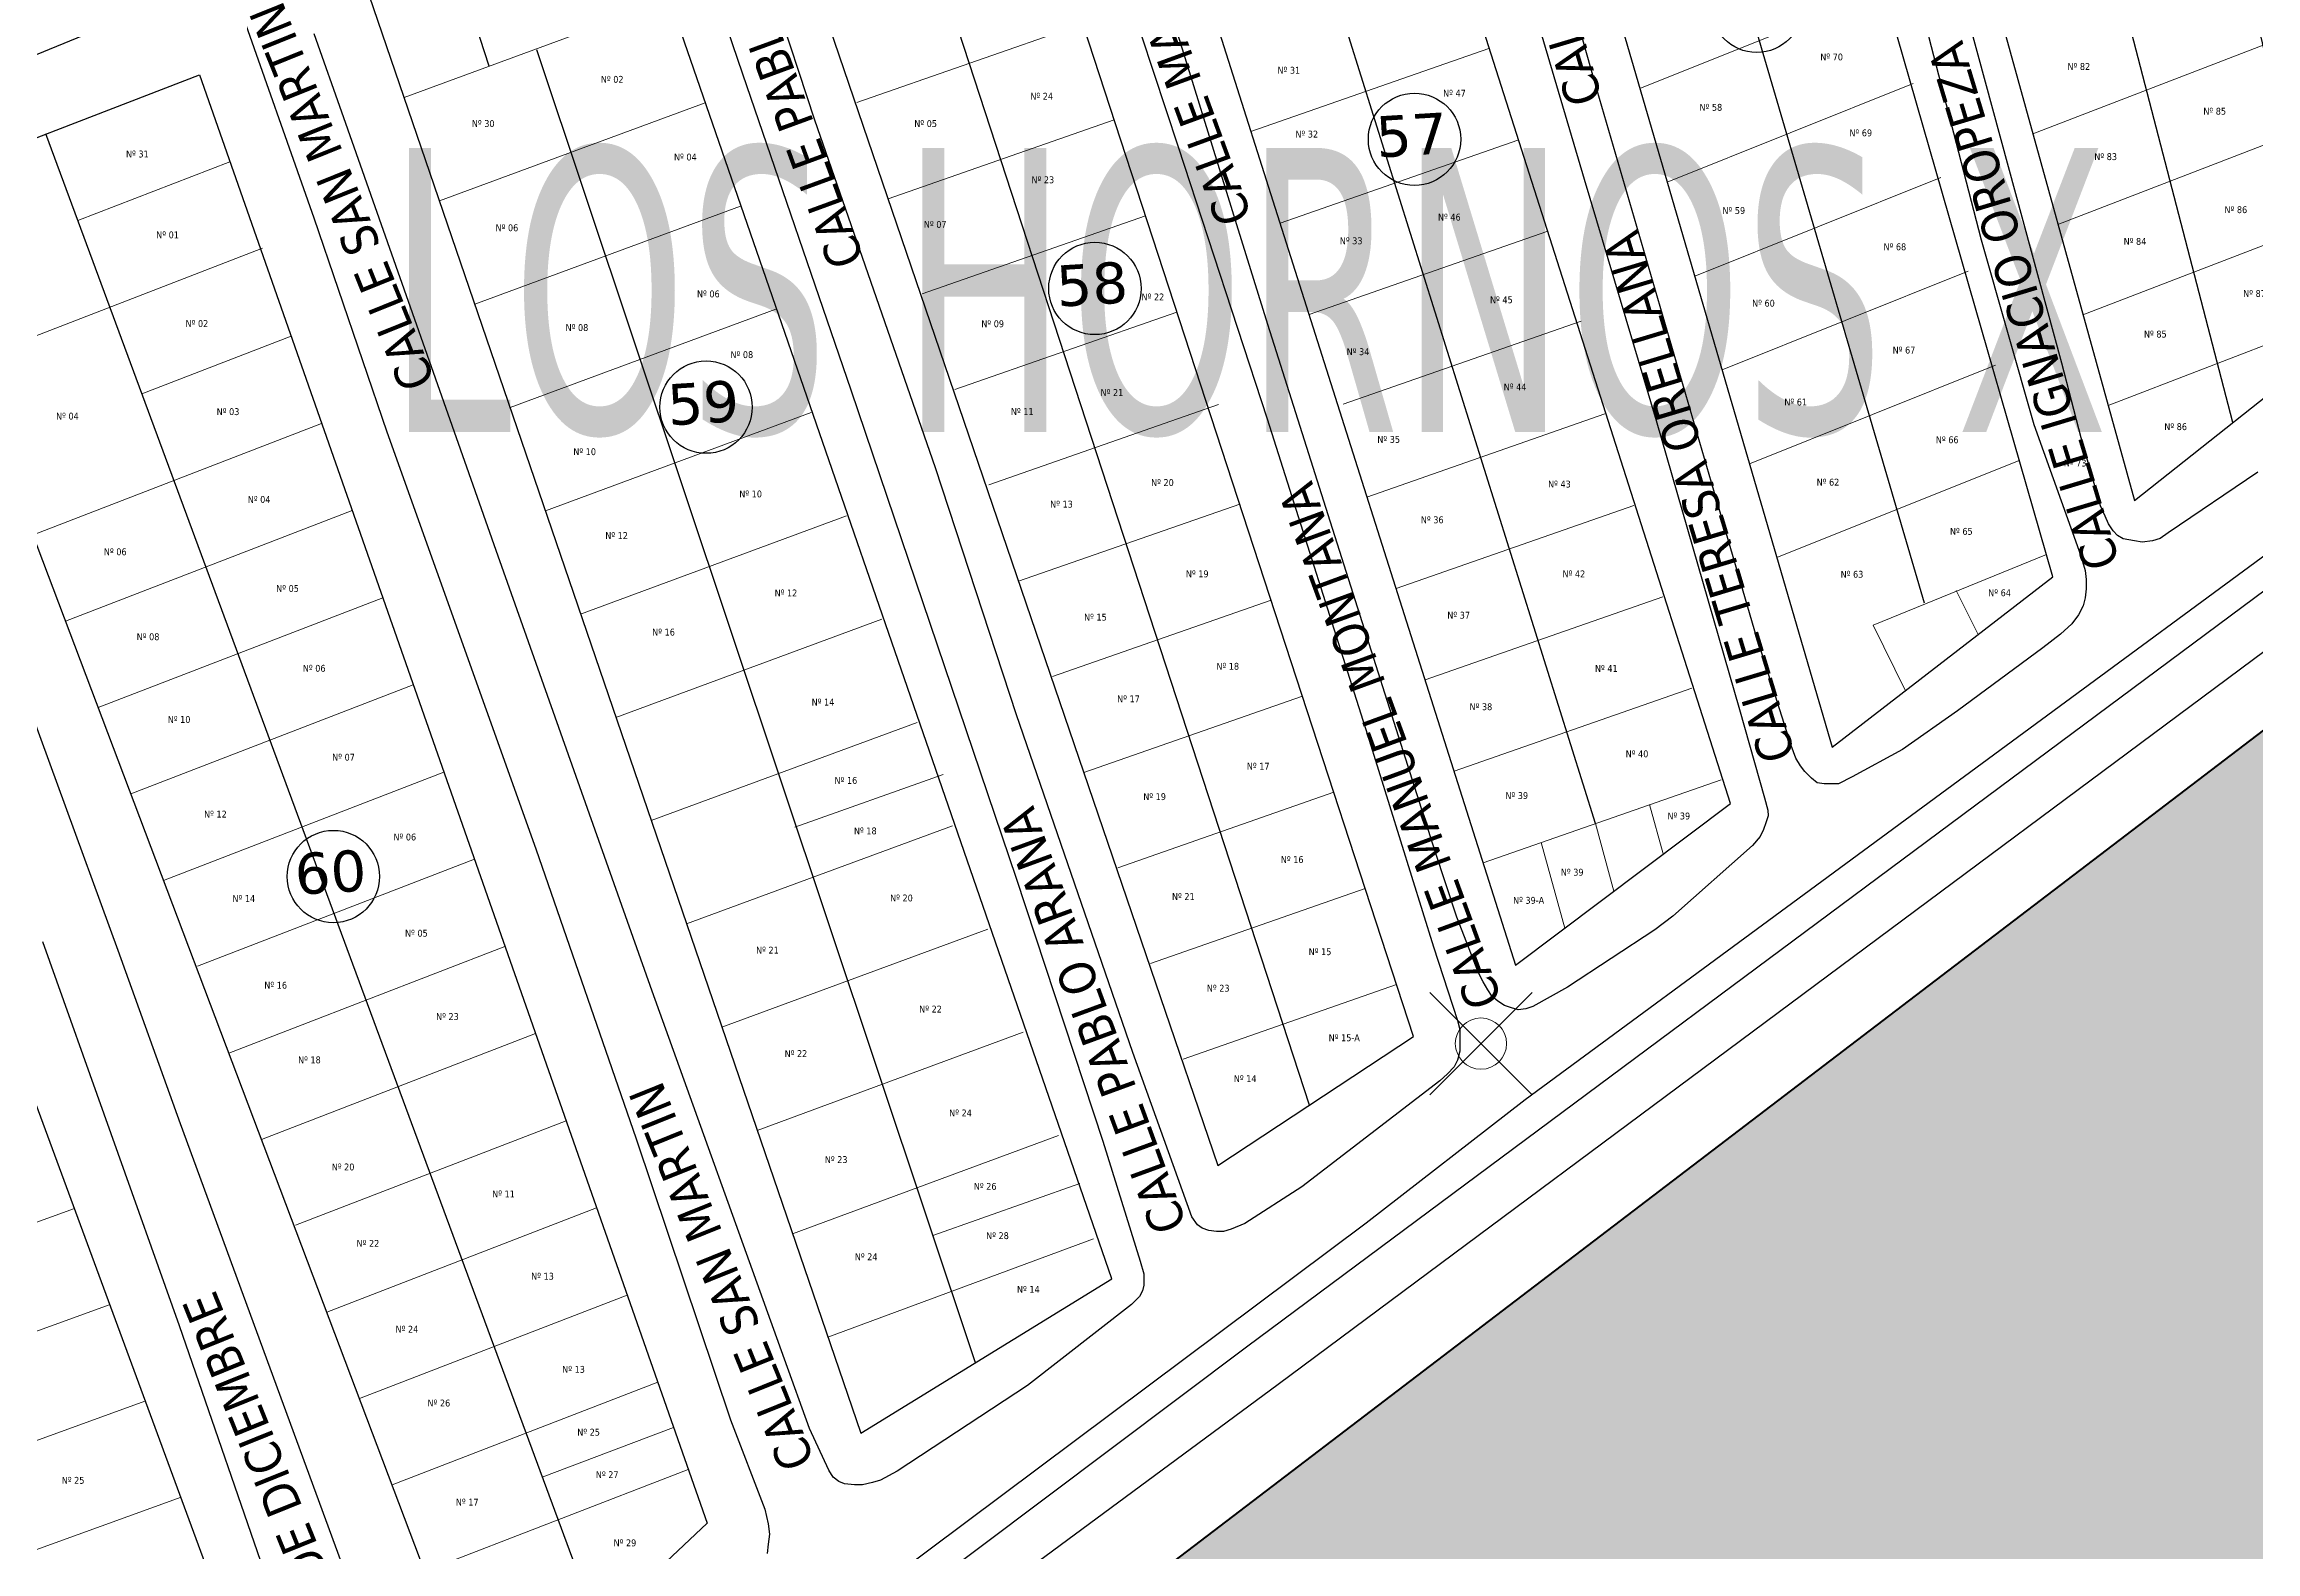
# Model space of a CAD drawing. Header units: metres. Extents: x 2 to 659295185, y -28 to 1124222152.
# Drawn here: x 658126.1 to 658341.6, y 1122813.3 to 1122960.3 of the extents above; entities that cross this region are included whole.
import ezdxf

# ---------------------------------------------------------------- set-up
doc = ezdxf.new("R2010")
doc.units = ezdxf.units.M
doc.header["$MEASUREMENT"] = 0
doc.header["$PDMODE"] = 35
doc.header["$PDSIZE"] = 5
for name, color, linetype in [('CALLES', 1, 'CONTINUOUS'), ('CERCA', 7, 'CONTINUOUS'), ('Cota', 3, 'CONTINUOUS'), ('MANZANA', 30, 'CONTINUOUS'), ('Numero de manzana', 6, 'CONTINUOUS'), ('Parcelas', 140, 'CONTINUOUS'), ('PUNTO', 3, 'CONTINUOUS'), ('TEXTOS', 7, 'CONTINUOUS')]:
    doc.layers.add(name, color=color, linetype=linetype)
doc.layers.add('OCUPACIONES IRREGULARES', color=34, linetype='CONTINUOUS', lineweight=200)
doc.styles.add('ROMAN', font='verdana.ttf')
doc.styles.get("Standard").update_dxf_attribs({"font": 'tahoma.ttf'})

msp = doc.modelspace()

# ---------------------------------------------------------------- hatches: boundary and pattern name
at = {"layer": 'OCUPACIONES IRREGULARES', "lineweight": 200, "transparency": 33554651}
h = msp.add_hatch(color=256, dxfattribs=at)
h.dxf.hatch_style = 1
h.set_gradient(color1=(153, 76, 0), one_color=1, tint=1)
h.paths.add_polyline_path([(658828, 1123207), (658659, 1123135), (658233, 1122810), (658325, 1122630), (658334, 1122562), (658490, 1122561), (658500, 1122537), (658649, 1122565)])

# ---------------------------------------------------------------- linework, layer by layer
at = {"layer": 'CERCA', "lineweight": 0}
for p, q in [((658281.5967, 1122955.9911), (658305.5679, 1122965.6031)), ((658161.1568, 1122955.0889), (658187.0638, 1122964.6612)), ((658205.2813, 1122954.5998), (658227.306, 1122962.2861)), ((658243.6909, 1122951.7776), (658266.8798, 1122959.8701)), ((658319.8853, 1122951.5577), (658342.3302, 1122960.2046)), ((658284.2671, 1122946.8429), (658308.2383, 1122956.4549)), ((658164.598, 1122945.0208), (658190.5051, 1122954.5931)), ((658208.3268, 1122945.2325), (658230.3635, 1122952.9229)), ((658246.5196, 1122942.8657), (658269.7085, 1122950.9582)), ((658322.3293, 1122942.7297), (658344.4924, 1122951.2681)), ((658129.3571, 1122943.1041), (658144.1773, 1122948.8336)), ((658286.9375, 1122937.6947), (658310.9087, 1122947.3067)), ((658168.0393, 1122934.9527), (658193.9464, 1122944.525)), ((658211.6387, 1122935.9559), (658233.4217, 1122943.5578)), ((658249.3483, 1122933.9539), (658272.5373, 1122942.0464)), ((658324.7732, 1122933.9018), (658346.6547, 1122942.3316)), ((658118.612, 1122929.3012), (658147.3607, 1122940.4154)), ((658289.6079, 1122928.5465), (658313.5791, 1122938.1585)), ((658171.4806, 1122924.8845), (658197.3876, 1122934.4568)), ((658214.8177, 1122926.633), (658236.4798, 1122934.1927)), ((658252.6787, 1122925.2171), (658275.8676, 1122933.3096)), ((658327.2172, 1122925.0738), (658348.8169, 1122933.3952)), ((658135.599, 1122926.2194), (658150.1342, 1122931.8388)), ((658292.2783, 1122919.3982), (658316.2495, 1122929.0102)), ((658174.9219, 1122914.8164), (658200.8289, 1122924.3887)), ((658218.1296, 1122917.3565), (658240.5289, 1122925.1735)), ((658254.9966, 1122916.159), (658278.1856, 1122924.2515)), ((658125.1025, 1122912.5126), (658153.1127, 1122923.3413)), ((658294.9486, 1122910.25), (658318.5718, 1122919.7224)), ((658221.041, 1122907.9466), (658242.5942, 1122915.4683)), ((658257.8254, 1122907.2471), (658281.0143, 1122915.3397)), ((658128.1615, 1122904.0484), (658156.0905, 1122914.8457)), ((658178.3632, 1122904.7483), (658204.2702, 1122914.3206)), ((658304.3364, 1122903.6558), (658321.2073, 1122910.5602)), ((658314.5635, 1122902.7583), (658312.4322, 1122907.0416)), ((658131.3448, 1122895.6302), (658159.0689, 1122906.3483)), ((658224.3528, 1122898.6701), (658245.6523, 1122906.1032)), ((658260.6541, 1122898.3353), (658283.843, 1122906.4278)), ((658181.8045, 1122894.6802), (658207.7115, 1122904.2525)), ((658307.466, 1122897.2737), (658304.3357, 1122903.655)), ((658134.5282, 1122887.212), (658162.0473, 1122897.8509)), ((658227.3984, 1122889.3027), (658248.7098, 1122896.74)), ((658263.4828, 1122889.4235), (658286.6717, 1122897.516)), ((658185.2458, 1122884.612), (658211.1528, 1122894.1843)), ((658137.7116, 1122878.7938), (658165.0258, 1122889.3534)), ((658199.2214, 1122883.9887), (658213.7077, 1122889.1085)), ((658230.7102, 1122880.0262), (658251.768, 1122887.375)), ((658266.3115, 1122880.5116), (658289.5004, 1122888.6041)), ((658283.8581, 1122881.3644), (658282.5354, 1122886.1735)), ((658188.6871, 1122874.5439), (658214.5941, 1122884.1162)), ((658279.0643, 1122877.7561), (658277.2559, 1122884.331)), ((658141.0187, 1122870.4234), (658168.0042, 1122880.856)), ((658274.2705, 1122874.1478), (658271.9764, 1122882.4886)), ((658233.8893, 1122870.7033), (658254.8261, 1122878.0099)), ((658144.0776, 1122861.9592), (658170.982, 1122872.3604)), ((658192.1284, 1122864.4758), (658218.0354, 1122874.0481)), ((658237.0683, 1122861.3804), (658257.8842, 1122868.6448)), ((658147.261, 1122853.541), (658173.9604, 1122863.863)), ((658195.5696, 1122854.4077), (658221.4767, 1122863.98)), ((658150.5681, 1122845.1706), (658176.9389, 1122855.3656)), ((658199.0109, 1122844.3395), (658224.918, 1122853.9118)), ((658212.689, 1122844.1814), (658227.0276, 1122849.2489)), ((658099.4541, 1122836.0905), (658129.0462, 1122846.8198)), ((658153.6271, 1122836.7064), (658179.9167, 1122846.87)), ((658202.4522, 1122834.2714), (658228.3592, 1122843.8437)), ((658156.8104, 1122828.2882), (658182.8951, 1122838.3726)), ((658102.9171, 1122826.7093), (658132.5092, 1122837.4386)), ((658159.9938, 1122819.87), (658185.8736, 1122829.8751)), ((658106.3801, 1122817.328), (658135.9723, 1122828.0574)), ((658174.6064, 1122820.6205), (658187.4236, 1122825.453)), ((658163.3009, 1122811.4996), (658188.852, 1122821.3777)), ((658109.8432, 1122807.9468), (658139.4353, 1122818.6761))]:
    msp.add_line(p, q, dxfattribs=at)
at = {"layer": 'MANZANA', "lineweight": -2}
for p, q in [((658277.4393, 1122955.7756), (658265.8539, 1122996.8672)), ((658186.3804, 1122980.2606), (658194.148, 1122957.3953)), ((658201.1817, 1122952.8962), (658191.8557, 1122981.2804)), ((658266.9258, 1122978.401), (658276.1612, 1122947.1474)), ((658227.8158, 1122977.0113), (658236.5894, 1122950.2867)), ((658322.7007, 1122929.211), (658312.0059, 1122968.653)), ((658107.0637, 1122951.8164), (658140.8551, 1122965.6836)), ((658242.3202, 1122942.6783), (658235.4267, 1122964.9937)), ((658308.6251, 1122965.3237), (658314.8672, 1122941.2386)), ((658144.9203, 1122964.4838), (658152.3498, 1122943.3881)), ((658155.2689, 1122953.1361), (658152.3828, 1122961.3045)), ((658194.148, 1122957.3953), (658204.6945, 1122926.5915)), ((658288.5629, 1122917.5634), (658277.4393, 1122955.7756)), ((658170.1361, 1122910.9547), (658155.2689, 1122953.1361)), ((658212.9485, 1122918.9931), (658201.1817, 1122952.8962)), ((658236.5894, 1122950.2867), (658245.2558, 1122923.7821)), ((658276.1612, 1122947.1474), (658283.1702, 1122923.6221)), ((658152.3498, 1122943.3881), (658159.4577, 1122922.5224)), ((658245.3217, 1122932.9602), (658242.3202, 1122942.6783)), ((658314.8672, 1122941.2386), (658319.9878, 1122923.2322)), ((658251.2093, 1122914.414), (658245.3217, 1122932.9602)), ((658324.5973, 1122921.9225), (658322.7007, 1122929.211)), ((658204.6945, 1122926.5915), (658220.7986, 1122878.9912)), ((658245.2558, 1122923.7821), (658255.0353, 1122892.9684)), ((658159.4577, 1122922.5224), (658173.9952, 1122881.8806)), ((658364.367, 1122923.3222), (658243.2438, 1122833.3005)), ((658283.1702, 1122923.6221), (658291.2923, 1122895.4579)), ((658319.9878, 1122923.2322), (658324.5396, 1122910.5348)), ((658326.4856, 1122915.2938), (658324.5973, 1122921.9225)), ((658220.8316, 1122894.918), (658212.9485, 1122918.9931)), ((658246.3277, 1122829.6713), (658366.9067, 1122919.343)), ((658270.4221, 1122857.4256), (658352.0065, 1122917.5134)), ((658292.7931, 1122903.0963), (658288.5629, 1122917.5634)), ((658341.8146, 1122918.5732), (658333.074, 1122912.6744)), ((658326.9308, 1122914.304), (658326.4856, 1122915.2938)), ((658261.6567, 1122881.6107), (658251.2093, 1122914.414)), ((658327.2607, 1122913.5342), (658326.9308, 1122914.304)), ((658327.706, 1122912.8643), (658327.2607, 1122913.5342)), ((658185.3415, 1122867.9935), (658170.1361, 1122910.9547)), ((658328.143, 1122912.4244), (658327.706, 1122912.8643)), ((658328.6955, 1122912.0945), (658328.143, 1122912.4244)), ((658329.7922, 1122911.8845), (658328.6955, 1122912.0945)), ((658330.559, 1122911.7746), (658329.7922, 1122911.8845)), ((658331.5403, 1122911.8945), (658330.559, 1122911.7746)), ((658332.3071, 1122912.1145), (658331.5403, 1122911.8945)), ((658333.074, 1122912.6744), (658332.3071, 1122912.1145)), ((658324.5396, 1122910.5348), (658324.9848, 1122908.9851)), ((658324.9848, 1122908.9851), (658325.092, 1122908.1053)), ((658325.1003, 1122907.2155), (658324.9931, 1122906.3357)), ((658325.092, 1122908.1053), (658325.1003, 1122907.2155)), ((658133.2772, 1122871.9727), (658121.296, 1122904.766)), ((658324.3417, 1122904.666), (658323.6902, 1122903.7862)), ((658324.7787, 1122905.5558), (658324.3417, 1122904.666)), ((658324.9931, 1122906.3357), (658324.7787, 1122905.5558)), ((658296.347, 1122891.9386), (658292.7931, 1122903.0963)), ((658322.6018, 1122902.7864), (658320.8537, 1122901.4467)), ((658323.6902, 1122903.7862), (658322.6018, 1122902.7864)), ((658320.8537, 1122901.4467), (658312.5501, 1122895.3279)), ((658232.1614, 1122862.0147), (658220.8316, 1122894.918)), ((658291.2923, 1122895.4579), (658293.7413, 1122886.8396)), ((658312.5501, 1122895.3279), (658307.1985, 1122891.5387)), ((658255.0353, 1122892.9684), (658261.4836, 1122872.3126)), ((658296.7923, 1122890.7188), (658296.347, 1122891.9386)), ((658307.1985, 1122891.5387), (658302.2758, 1122888.8692)), ((658297.2376, 1122889.949), (658296.7923, 1122890.7188)), ((658297.6746, 1122889.3991), (658297.2376, 1122889.949)), ((658298.3343, 1122888.7392), (658297.6746, 1122889.3991)), ((658298.8867, 1122888.2993), (658298.3343, 1122888.7392)), ((658299.5464, 1122888.1894), (658298.8867, 1122888.2993)), ((658300.3133, 1122888.1894), (658299.5464, 1122888.1894)), ((658300.9647, 1122888.1994), (658300.3133, 1122888.1894)), ((658302.2758, 1122888.8692), (658300.9647, 1122888.1994)), ((658293.7413, 1122886.8396), (658294.0712, 1122885.6199)), ((658294.0794, 1122885.07), (658293.865, 1122884.4001)), ((658294.0712, 1122885.6199), (658294.0794, 1122885.07)), ((658293.3208, 1122883.0804), (658292.5539, 1122882.1906)), ((658293.6424, 1122883.7403), (658293.3208, 1122883.0804)), ((658293.865, 1122884.4001), (658293.6424, 1122883.7403)), ((658173.9952, 1122881.8806), (658183.7583, 1122853.6064)), ((658263.7677, 1122875.202), (658261.6567, 1122881.6107)), ((658292.5539, 1122882.1906), (658284.8028, 1122875.292)), ((658220.7986, 1122878.9912), (658229.2423, 1122853.3664)), ((658265.8704, 1122869.7931), (658263.7677, 1122875.202)), ((658284.8028, 1122875.292), (658283.063, 1122873.9623)), ((658125.9301, 1122872.8225), (658139.2472, 1122835.3901)), ((658261.4836, 1122872.3126), (658263.8089, 1122865.134)), ((658283.063, 1122873.9623), (658274.5368, 1122868.3934)), ((658139.3791, 1122855.0761), (658133.2772, 1122871.9727)), ((658198.2132, 1122832.1108), (658185.3415, 1122867.9935)), ((658266.3156, 1122868.9133), (658265.8704, 1122869.7931)), ((658266.7609, 1122868.1334), (658266.3156, 1122868.9133)), ((658267.198, 1122867.4736), (658266.7609, 1122868.1334)), ((658274.5368, 1122868.3934), (658271.1477, 1122866.4938)), ((658267.7504, 1122867.0337), (658267.198, 1122867.4736)), ((658268.4101, 1122866.5938), (658267.7504, 1122867.0337)), ((658269.0698, 1122866.3738), (658268.4101, 1122866.5938)), ((658269.7294, 1122866.1638), (658269.0698, 1122866.3738)), ((658270.488, 1122866.2738), (658269.7294, 1122866.1638)), ((658271.1477, 1122866.4938), (658270.488, 1122866.2738)), ((658263.8089, 1122865.134), (658264.0398, 1122864.2542)), ((658264.0398, 1122864.2542), (658264.0398, 1122863.1445)), ((658237.9252, 1122845.9979), (658232.1614, 1122862.0147)), ((658263.8336, 1122861.2648), (658263.5038, 1122860.605)), ((658264.048, 1122862.1547), (658263.8336, 1122861.2648)), ((658264.0398, 1122863.1445), (658264.048, 1122862.1547)), ((658262.0855, 1122859.2652), (658248.653, 1122848.9273)), ((658262.8524, 1122859.9351), (658262.0855, 1122859.2652)), ((658263.5038, 1122860.605), (658262.8524, 1122859.9351)), ((658254.9116, 1122845.4081), (658270.4221, 1122857.4256)), ((658150.6924, 1122824.1524), (658139.3791, 1122855.0761)), ((658183.7583, 1122853.6064), (658192.9771, 1122826.222)), ((658229.2423, 1122853.3664), (658232.9035, 1122841.6588)), ((658248.653, 1122848.9273), (658243.0789, 1122845.3581)), ((658208.8256, 1122810.9251), (658254.9116, 1122845.4081)), ((658238.4777, 1122845.2281), (658237.9252, 1122845.9979)), ((658238.923, 1122844.8982), (658238.4777, 1122845.2281)), ((658239.5744, 1122844.6782), (658238.923, 1122844.8982)), ((658240.3412, 1122844.5682), (658239.5744, 1122844.6782)), ((658241.0009, 1122844.5782), (658240.3412, 1122844.5682)), ((658241.7678, 1122844.7982), (658241.0009, 1122844.5782)), ((658243.0789, 1122845.3581), (658241.7678, 1122844.7982)), ((658232.9035, 1122841.6588), (658233.2416, 1122840.4491)), ((658233.2416, 1122840.4491), (658233.2416, 1122839.8992)), ((658233.2416, 1122839.8992), (658233.2416, 1122839.3393)), ((658232.8128, 1122838.2395), (658232.0459, 1122837.4597)), ((658233.1344, 1122838.7894), (658232.8128, 1122838.2395)), ((658233.2416, 1122839.3393), (658233.1344, 1122838.7894)), ((658232.0459, 1122837.4597), (658221.8953, 1122829.5613)), ((658139.2472, 1122835.3901), (658149.7936, 1122804.7963)), ((658243.2438, 1122833.3005), (658155.1122, 1122767.104)), ((658200.654, 1122825.3721), (658198.2132, 1122832.1108)), ((658157.6437, 1122764.2446), (658246.3277, 1122829.6713)), ((658221.8953, 1122829.5613), (658209.2214, 1122821.203)), ((658192.9771, 1122826.222), (658196.3084, 1122817.5037)), ((658202.534, 1122821.293), (658200.654, 1122825.3721)), ((658162.0057, 1122793.3487), (658150.6924, 1122824.1524)), ((658202.9793, 1122820.6231), (658202.534, 1122821.293)), ((658203.5235, 1122820.1832), (658202.9793, 1122820.6231)), ((658207.5805, 1122820.3132), (658206.8136, 1122820.0932)), ((658209.2214, 1122821.203), (658207.5805, 1122820.3132)), ((658204.076, 1122819.9732), (658203.5235, 1122820.1832)), ((658205.0573, 1122819.8633), (658204.076, 1122819.9732)), ((658205.8241, 1122819.8633), (658205.0573, 1122819.8633)), ((658206.8136, 1122820.0932), (658205.8241, 1122819.8633)), ((658196.3084, 1122817.5037), (658196.6383, 1122816.064)), ((658196.6383, 1122816.064), (658196.7537, 1122815.0742)), ((658196.6465, 1122814.0744), (658196.5476, 1122813.1846)), ((658196.7537, 1122815.0742), (658196.6465, 1122814.0744))]:
    msp.add_line(p, q, dxfattribs=at)
at = {"layer": 'Numero de manzana', "lineweight": -2}
for centre in [(658292.979, 1122963.9864), (658259.6292, 1122951.029), (658228.4833, 1122936.4897), (658190.5831, 1122924.9197), (658154.2622, 1122879.1657)]:
    msp.add_circle(centre, 4.5001, dxfattribs=at)
at = {"layer": 'OCUPACIONES IRREGULARES', "lineweight": 200}
msp.add_lwpolyline([(658828, 1123207), (658659, 1123135), (658233, 1122810), (658325, 1122630), (658334, 1122562), (658490, 1122561), (658500, 1122537), (658649, 1122565), (658828, 1123207)], dxfattribs=at)
at = {"layer": 'Parcelas', "lineweight": -3}
for p, q in [((658339.3833, 1122923.4101), (658312.4985, 1123026.9109)), ((658309.3354, 1122905.7998), (658279.858, 1123006.3889)), ((658277.2559, 1122884.331), (658243.7059, 1122991.3788)), ((658249.3783, 1122856.8847), (658210.1203, 1122977.1534)), ((658169.4607, 1122958.1571), (658166.1576, 1122968.2765)), ((658216.8337, 1122831.7749), (658174.0768, 1122959.7605)), ((658180.0155, 1122806.0702), (658126.2369, 1122951.5445))]:
    msp.add_line(p, q, dxfattribs=at)
for points in [[(658325.0405, 1123031.6631), (658300.3336, 1123022.1812), (658329.7826, 1122915.8072), (658349.3274, 1122931.285), (658325.0405, 1123031.6631)], [(658289.5815, 1123020.5028), (658265.5744, 1123010.8804), (658300.3418, 1122891.774), (658321.8379, 1122908.3683), (658289.5815, 1123020.5028)], [(658252.7229, 1123004.425), (658229.5473, 1122996.3367), (658269.4768, 1122870.5395), (658290.413, 1122886.2983), (658252.7229, 1123004.425)], [(658218.0295, 1122990.6939), (658195.6114, 1122982.5221), (658240.4559, 1122851.0099), (658259.5397, 1122863.5752), (658218.0295, 1122990.6939)], [(658183.5914, 1122974.7187), (658157.7155, 1122965.157), (658205.6555, 1122824.8996), (658230.1216, 1122839.9478), (658183.5914, 1122974.7187)], [(658112.2453, 1122946.1376), (658141.2003, 1122957.327), (658190.6881, 1122816.1392), (658169.1048, 1122795.7766), (658112.2453, 1122946.1376)], [(658094.4211, 1122940.634), (658064.8239, 1122929.9028), (658126.4799, 1122762.8782), (658152.0183, 1122784.3443), (658094.4211, 1122940.634)]]:
    msp.add_lwpolyline(points, dxfattribs=at)
at = {"layer": 'PUNTO', "lineweight": 0}
msp.add_point((658266.1068, 1122862.8775), dxfattribs=at)

# ---------------------------------------------------------------- texts
at = {"layer": 'CALLES', "color": 0}
for s, rotation, p in [('CALLE TERESA ORELLANA', 106.77062, (658277.9644, 1122954.9413)), ('CALLE MANUEL MONTANA', 110.124393, (658243.8133, 1122943.4305)), ('CALLE PABLO ARANA', 110.124393, (658206.0321, 1122939.2645)), ('AV PRINCIPAL, 23 DE SEPTIEMBRE', 23.9992, (658092.4042, 1122947.5516)), ('CALLE SAN MARTIN', 111.955417, (658164.2272, 1122927.4427)), ('CALLE IGNACIO OROPEZA', 106.77062, (658328.3718, 1122909.7053)), ('CALLE TERESA ORELLANA', 106.77062, (658296.7603, 1122890.928)), ('CALLE MANUEL MONTANA', 110.124393, (658268.1908, 1122867.051)), ('CALLE PABLO ARANA', 110.124393, (658237.4689, 1122845.1743)), ('CALLE SAN MARTIN', 111.955417, (658201.2138, 1122822.1648)), ('CALLE 17 DE DICIEMBRE', 111.955417, (658161.7265, 1122791.7962))]:
    msp.add_text(s, height=3.5001, rotation=rotation, dxfattribs=at).set_placement(p)
at = {"layer": 'Cota', "lineweight": 0, "char_height": 0.66716, "attachment_point": 1}
for s, heights, insert in [('Nº 70', [0], (658299.1732, 1122959.3882)), ('Nº 82', [0], (658323.2668, 1122958.4555)), ('Nº 02', [0], (658180.3305, 1122957.2062)), ('Nº 31', [0], (658246.2772, 1122958.0917)), ('Nº 24', [0], (658222.1914, 1122955.5576)), ('Nº 47', [0], (658262.4128, 1122955.8508)), ('Nº 58', [0], (658287.4048, 1122954.4765)), ('Nº 85', [0], (658336.5088, 1122954.0978)), ('Nº 30', [0], (658167.7598, 1122952.8979)), ('Nº 05', [0], (658210.8791, 1122952.8948)), ('Nº 32', [0], (658248.0228, 1122951.865)), ('Nº 69', [0], (658302.0126, 1122951.9871)), ('Nº 31', [0], (658134.0558, 1122949.9294)), ('Nº 04', [0], (658187.4627, 1122949.6293)), ('Nº 83', [0], (658325.8821, 1122949.6695)), ('Nº 23', [0], (658222.2987, 1122947.4148)), ('Nº 46', [0], (658261.9177, 1122943.7735)), ('Nº 59', [0], (658289.6385, 1122944.4183)), ('Nº 86', [0], (658338.5691, 1122944.4995)), ('Nº 01', [0], (658137.0006, 1122942.0464)), ('Nº 06', [0], (658170.0706, 1122942.7376)), ('Nº 07', [0.6945], (658211.812, 1122943.068)), ('Nº 33', [0], (658252.3472, 1122941.466)), ('Nº 84', [0], (658328.7386, 1122941.4085)), ('Nº 68', [0], (658305.3371, 1122940.8808)), ('Nº 06', [0], (658189.7002, 1122936.2915)), ('Nº 22', [0], (658233.0265, 1122935.9924)), ('Nº 45', [0], (658266.9882, 1122935.7203)), ('Nº 60', [0], (658292.5303, 1122935.3845)), ('Nº 87', [0], (658340.3898, 1122936.3305)), ('Nº 02', [0], (658139.8565, 1122933.4024)), ('Nº 08', [0], (658176.8942, 1122933.0089)), ('Nº 09', [0], (658217.4114, 1122933.3779)), ('Nº 08', [0], (658192.9646, 1122930.3714)), ('Nº 34', [0], (658253.0134, 1122930.6578)), ('Nº 67', [0], (658306.2259, 1122930.8149)), ('Nº 85', [0], (658330.7213, 1122932.3728)), ('Nº 21', [0], (658229.0338, 1122926.6724)), ('Nº 44', [0], (658268.3203, 1122927.2198)), ('Nº 04', [0], (658127.2355, 1122924.3763)), ('Nº 03', [0], (658142.8885, 1122924.815)), ('Nº 11', [0], (658220.2954, 1122924.8219)), ('Nº 61', [0], (658295.6747, 1122925.7486)), ('Nº 35', [0], (658256.006, 1122922.1064)), ('Nº 66', [0], (658310.4397, 1122922.0738)), ('Nº 86', [0], (658332.7024, 1122923.3493)), ('Nº 10', [0], (658177.6466, 1122920.9122)), ('Nº 73', [0], (658322.9051, 1122919.8034)), ('Nº 20', [0], (658233.9579, 1122917.9003)), ('Nº 43', [0], (658272.6426, 1122917.7551)), ('Nº 62', [0], (658298.8202, 1122917.9397)), ('Nº 04', [0], (658145.9173, 1122916.2574)), ('Nº 10', [0], (658193.8236, 1122916.7933)), ('Nº 13', [0], (658224.1162, 1122915.7962)), ('Nº 36', [0], (658260.25, 1122914.2687)), ('Nº 65', [0], (658311.8149, 1122913.1463)), ('Nº 06', [0], (658131.8993, 1122911.154)), ('Nº 12', [0], (658180.7654, 1122912.735)), ('Nº 19', [0], (658237.3505, 1122909.0053)), ('Nº 42', [0], (658274.0566, 1122908.9989)), ('Nº 63', [0], (658301.155, 1122908.9611)), ('Nº 05', [0], (658148.6904, 1122907.5768)), ('Nº 12', [0], (658197.2645, 1122907.142)), ('Nº 64', [0], (658315.5425, 1122907.1571)), ('Nº 15', [0], (658227.424, 1122904.7834)), ('Nº 37', [0], (658262.8268, 1122904.9701)), ('Nº 08', [0], (658135.0947, 1122902.8734)), ('Nº 16', [0], (658185.3349, 1122903.3245)), ('Nº 06', [0], (658151.2868, 1122899.7972)), ('Nº 18', [0], (658240.321, 1122899.9938)), ('Nº 41', [0], (658277.2152, 1122899.7833)), ('Nº 14', [0], (658200.8723, 1122896.5028)), ('Nº 17', [0], (658230.647, 1122896.8203)), ('Nº 38', [0], (658264.9927, 1122896.0514)), ('Nº 10', [0], (658138.1205, 1122894.8117)), ('Nº 40', [0], (658280.2062, 1122891.4607)), ('Nº 07', [0], (658154.1449, 1122891.1305)), ('Nº 17', [0], (658243.2895, 1122890.2518)), ('Nº 16', [0], (658203.1058, 1122888.8666)), ('Nº 19', [0], (658233.1948, 1122887.2889)), ('Nº 39', [0], (658268.4859, 1122887.3925)), ('Nº 12', [0], (658141.6613, 1122885.5823)), ('Nº 39', [0], (658284.2793, 1122885.4)), ('Nº 06', [0], (658160.1165, 1122883.3509)), ('Nº 18', [0], (658204.9988, 1122883.9457)), ('Nº 16', [0], (658246.5993, 1122881.1519)), ('Nº 39', [0], (658273.8887, 1122879.9204)), ('Nº 14', [0], (658144.4273, 1122877.3563)), ('Nº 20', [0], (658208.5216, 1122877.4087)), ('Nº 21', [0], (658235.9937, 1122877.5468)), ('Nº 39-A', [0], (658269.2338, 1122877.1806)), ('Nº 05', [0], (658161.2473, 1122873.9773)), ('Nº 21', [0], (658195.4581, 1122872.329)), ('Nº 15', [0], (658249.3134, 1122872.1722)), ('Nº 16', [0], (658147.5363, 1122868.9033)), ('Nº 23', [0], (658239.3899, 1122868.6142)), ('Nº 23', [0], (658164.2764, 1122865.8519)), ('Nº 22', [0], (658211.3568, 1122866.5801)), ('Nº 15-A', [0], (658251.2641, 1122863.7856)), ('Nº 18', [0], (658150.8209, 1122861.6275)), ('Nº 22', [0], (658198.2397, 1122862.2403)), ('Nº 14', [0], (658242.0192, 1122859.804)), ('Nº 24', [0], (658214.2775, 1122856.4556)), ('Nº 20', [0], (658154.1026, 1122851.1904)), ('Nº 23', [0], (658202.1587, 1122851.9086)), ('Nº 11', [0], (658169.7411, 1122848.5611)), ('Nº 26', [0], (658216.6791, 1122849.2979)), ('Nº 28', [0], (658217.8818, 1122844.4931)), ('Nº 22', [0], (658156.524, 1122843.7406)), ('Nº 24', [0], (658205.0823, 1122842.4339)), ('Nº 13', [0], (658173.5411, 1122840.5392)), ('Nº 14', [0], (658220.8884, 1122839.2593)), ('Nº 24', [0], (658160.324, 1122835.3737)), ('Nº 13', [0], (658176.5648, 1122831.4613)), ('Nº 26', [0], (658163.4376, 1122828.1793)), ('Nº 25', [0], (658178.033, 1122825.3371)), ('Nº 25', [0], (658127.7893, 1122820.6439)), ('Nº 27', [0], (658179.8465, 1122821.1967)), ('Nº 17', [0], (658166.2012, 1122818.5186)), ('Nº 29', [0], (658181.5732, 1122814.5508))]:
    msp.add_mtext_dynamic_manual_height_columns(s, width=17.52809, gutter_width=9.6186, heights=heights, dxfattribs=dict(at, insert=insert))
at = {"layer": 'Numero de manzana', "lineweight": -2, "style": 'ROMAN'}
for s, p in [('57', (658255.9815, 1122949.2524)), ('58', (658224.8356, 1122934.7131)), ('59', (658186.9355, 1122923.1431)), ('60', (658150.6145, 1122877.3891))]:
    msp.add_text(s, height=4, rotation=3.491535, dxfattribs=at).set_placement(p)
at = {"layer": 'TEXTOS', "color": 0, "width": 0.666667}
msp.add_text('LOS HORNOS X', height=27.699362, dxfattribs=at).set_placement((658159.4809, 1122922.4894))

doc.saveas('drawing.dxf')
